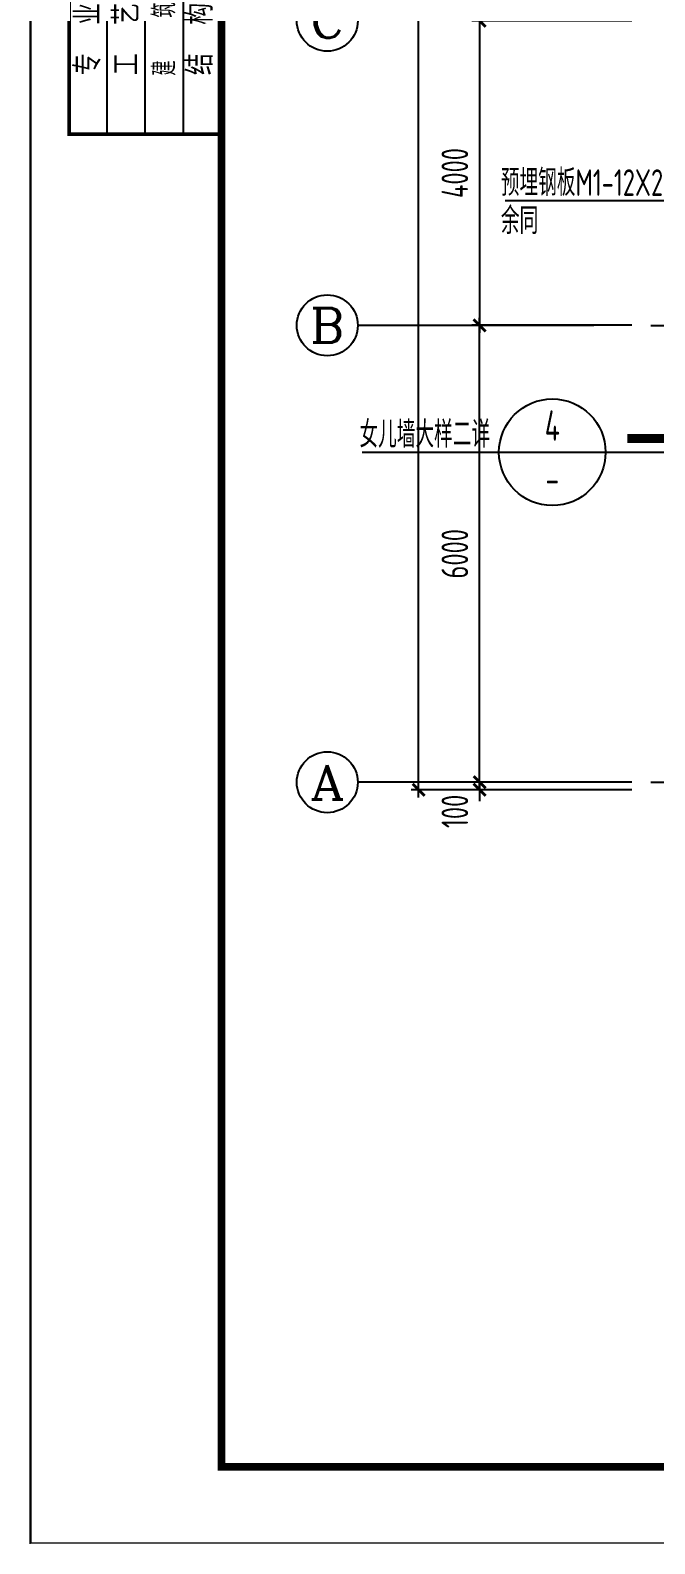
# Model space of a CAD drawing. Extents: x 297659 to 993057, y 192802 to 252212.
# Drawn here: x 804837 to 813037, y 192812 to 212687 of the extents above; entities that cross this region are included whole.
import ezdxf
from ezdxf.enums import TextEntityAlignment as Align

# ---------------------------------------------------------------- set-up
doc = ezdxf.new("R2010")
doc.units = 0
doc.header["$LTSCALE"] = 1000
doc.linetypes.add('DOTE', pattern=[2.42, 2, -0.2, 0.02, -0.2])
doc.layers.get('0').update_dxf_attribs({"linetype": 'CONTINUOUS'})
doc.layers.get('DEFPOINTS').update_dxf_attribs({"linetype": 'CONTINUOUS'})
for name, color, linetype in [('AXIS', 8, 'DOTE'), ('AXIS_DIM', 3, 'CONTINUOUS'), ('AXIS_TEXT', 3, 'CONTINUOUS'), ('FRAME', 3, 'CONTINUOUS'), ('TEXT', 7, 'CONTINUOUS'), ('THIN', 7, 'CONTINUOUS'), ('填充', 8, 'CONTINUOUS')]:
    doc.layers.add(name, color=color, linetype=linetype)
doc.styles.add('_AXIS', font='complex.shx', dxfattribs={"bigfont": 'gbcbig.shx'})
doc.styles.add('COMPLEX', font='COMPLEX')
doc.styles.add('DXFS', font='txt.shx', dxfattribs={"width": 0.7, "bigfont": 'dxfs.shx'})
doc.styles.add('TSSD_Dimension', font='tssdeng.shx', dxfattribs={"width": 0.7, "bigfont": 'hztxt.shx'})
doc.styles.add('TSSD_Num', font='Tssdeng.shx', dxfattribs={"width": 0.7, "bigfont": 'hztxt.shx'})
doc.styles.add('TSSD_Rein', font='tssdeng.shx', dxfattribs={"width": 0.7, "bigfont": 'hztxt.shx'})
doc.dimstyles.new('TSSD_100_100', dxfattribs={"dimtxt": 350, "dimasz": 150, "dimexe": 100, "dimexo": 250, "dimgap": 150, "dimtad": 1, "dimdec": 0, "dimzin": 0, "dimdsep": 46, "dimtxsty": 'TSSD_Dimension', "dimblk": 'ARCHTICK', "dimcen": 0, "dimdle": 100, "dimclrd": 3, "dimclre": 3, "dimclrt": 7, "dimadec": 0, "dimazin": 0, "dimtfac": 1, "dimtdec": 0, "dimtix": 1, "dimtmove": 2, "dimatfit": 3, "dimfxl": 100, "dimtolj": 1, "dimtzin": 0, "dimarcsym": 0})

# ---------------------------------------------------------------- blocks, each defined once
blk = doc.blocks.new('_ARCHTICK')
at = {"color": 0}
blk.add_lwpolyline([(-0.53, -0.53, 0.25, 0.25, 0), (0.53, 0.53, 0.5, 0.5, 0)], format="xyseb", dxfattribs=at)
blk = doc.blocks.new('*D125')
at = {"layer": 'AXIS_DIM', "color": 3, "lineweight": -2}
for p, q in [((810737, 202712), (810737, 208912)), ((812737, 208812), (810637, 208812)), ((812737, 202812), (810637, 202812))]:
    blk.add_line(p, q, dxfattribs=at)
at = {"layer": 'DEFPOINTS', "color": 0}
for p in [(810737, 208812), (812987, 208812), (812987, 202812)]:
    blk.add_point(p, dxfattribs=at)
at = {"layer": 'AXIS_DIM', "color": 3, "lineweight": -2, "xscale": 150, "yscale": 150, "zscale": 150}
for p, rotation in [((810737, 208812), 90), ((810737, 202812), 270)]:
    blk.add_blockref('_ARCHTICK', p, dxfattribs=dict(at, rotation=rotation))
at = {"layer": 'AXIS_DIM', "color": 7, "insert": (810412, 205812), "char_height": 350, "attachment_point": 5, "rotation": 90, "style": 'TSSD_Dimension'}
blk.add_mtext('\\A1;6000', dxfattribs=at)
blk = doc.blocks.new('*D126')
at = {"layer": 'AXIS_DIM', "color": 3, "lineweight": -2}
for p, q in [((810737, 212912), (810737, 208712)), ((812737, 212812), (810637, 212812)), ((812737, 208812), (810637, 208812))]:
    blk.add_line(p, q, dxfattribs=at)
at = {"layer": 'DEFPOINTS', "color": 0}
for p in [(812987, 212812), (810737, 208812), (812987, 208812)]:
    blk.add_point(p, dxfattribs=at)
at = {"layer": 'AXIS_DIM', "color": 3, "lineweight": -2, "xscale": 150, "yscale": 150, "zscale": 150}
for p, rotation in [((810737, 212812), 90), ((810737, 208812), 270)]:
    blk.add_blockref('_ARCHTICK', p, dxfattribs=dict(at, rotation=rotation))
at = {"layer": 'AXIS_DIM', "color": 7, "insert": (810412, 210812), "char_height": 350, "attachment_point": 5, "rotation": 90, "style": 'TSSD_Dimension'}
blk.add_mtext('\\A1;4000', dxfattribs=at)
blk = doc.blocks.new('*D128')
at = {"layer": 'AXIS_DIM', "color": 3, "lineweight": -2}
for p, q in [((809937, 202612), (809937, 230812)), ((812737, 230712), (809837, 230712)), ((812737, 202712), (809837, 202712))]:
    blk.add_line(p, q, dxfattribs=at)
at = {"layer": 'DEFPOINTS', "color": 0}
for p in [(809937, 230712), (812987, 230712), (812987, 202712)]:
    blk.add_point(p, dxfattribs=at)
at = {"layer": 'AXIS_DIM', "color": 3, "lineweight": -2, "xscale": 150, "yscale": 150, "zscale": 150}
for p, rotation in [((809937, 230712), 90), ((809937, 202712), 270)]:
    blk.add_blockref('_ARCHTICK', p, dxfattribs=dict(at, rotation=rotation))
at = {"layer": 'AXIS_DIM', "color": 7, "insert": (809612, 216712), "char_height": 350, "attachment_point": 5, "rotation": 90, "style": 'TSSD_Dimension'}
blk.add_mtext('\\A1;28000', dxfattribs=at)
blk = doc.blocks.new('*D129')
at = {"layer": 'AXIS_DIM', "color": 3, "lineweight": -2}
for p, q in [((810737, 202812), (810737, 202962)), ((812737, 202812), (810637, 202812)), ((810737, 202812), (810737, 202712)), ((812737, 202712), (810637, 202712)), ((810737, 202712), (810737, 202562))]:
    blk.add_line(p, q, dxfattribs=at)
at = {"layer": 'DEFPOINTS', "color": 0}
for p in [(812987, 202812), (810737, 202712), (812987, 202712)]:
    blk.add_point(p, dxfattribs=at)
at = {"layer": 'AXIS_DIM', "color": 3, "lineweight": -2, "xscale": 150, "yscale": 150, "zscale": 150}
for p, rotation in [((810737, 202812), 270), ((810737, 202712), 90)]:
    blk.add_blockref('_ARCHTICK', p, dxfattribs=dict(at, rotation=rotation))
at = {"layer": 'AXIS_DIM', "color": 7, "insert": (810412, 202429), "char_height": 350, "attachment_point": 5, "rotation": 90, "style": 'TSSD_Dimension'}
blk.add_mtext('\\A1;100', dxfattribs=at)
blk = doc.blocks.new('_AXISO')
blk.add_circle((0, 0), 0.5)
at = {"layer": 'AXIS_TEXT', "style": 'COMPLEX', "width": 1.041667}
blk.add_attdef('A', text='', height=0.56, dxfattribs=at).set_placement((-0.25, -0.28), (0.25, -0.28), align=Align.FIT)
blk = doc.blocks.new('A$C2F0C53E4')
at = {"layer": 'FRAME', "lineweight": 18}
blk.add_line((0, 0), (0, 42000), dxfattribs=at)
at = {"layer": 'FRAME'}
for points in [[(10, 42010, 20, 20, 0), (10, 10, 20, 20, 0), (59410, 10, 20, 20, 0), (59410, 42010, 20, 20, 0)], [(2510, 41010, 100, 100, 0), (2510, 1010, 100, 100, 0), (58410, 1010, 100, 100, 0), (58410, 41010, 100, 100, 0)]]:
    blk.add_lwpolyline(points, format="xyseb", close=True, dxfattribs=at)
blk.add_lwpolyline([(2510, 41010, 50, 50, 0), (510, 41010, 50, 50, 0), (510, 18510, 50, 50, 0), (2510, 18510, 50, 50, 0)], format="xyseb", dxfattribs=at)
for points in [[(1010, 18510), (1010, 41010)], [(1510, 18510), (1510, 41010)], [(2010, 18510), (2010, 41010)]]:
    blk.add_lwpolyline(points, dxfattribs=at)
at = {"layer": 'FRAME', "char_height": 300, "attachment_point": 5, "rotation": 90, "style": 'DXFS'}
for s, insert, width in [('{\\f宋体|b0|i0|c134|p2;专\\Ftxt.shx,dxfs.shx|c134;  \\f宋体|b0|i0|c134|p2;业\\P}', (760, 19760), 1203.38), ('{\\f宋体|b0|i0|c134|p2;工\\Ftxt.shx,dxfs.shx|c134;  \\f宋体|b0|i0|c134|p2;艺\\P}', (1260, 19760), 1177.12), ('建   筑', (1760, 19760), 1206), ('{\\f宋体|b0|i0|c134|p2;结\\Ftxt.shx,dxfs.shx|c134;  \\f宋体|b0|i0|c134|p2;构\\P}', (2230, 19760), 1192.88)]:
    blk.add_mtext(s, dxfattribs=dict(at, insert=insert, width=width))
blk = doc.blocks.new('ts_idx')
at = {"color": 0, "linetype": 'ByBlock', "lineweight": -2}
blk.add_line((-0.5, 0), (0.5, 0), dxfattribs=at)
blk.add_circle((0, 0), 0.5, dxfattribs=at)
at = {"color": 0, "linetype": 'ByBlock', "lineweight": -2, "style": 'TSSD_Num', "width": 0.7}
for tag, p in [('1', (0, 0.25)), ('A', (0, -0.25))]:
    blk.add_attdef(tag, text='', height=0.286, dxfattribs=at).set_placement(p, align=Align.MIDDLE_CENTER)

msp = doc.modelspace()

# ---------------------------------------------------------------- linework, layer by layer
at = {"layer": 'AXIS'}
for p, q in [((812986.971, 208811.708), (830286.971, 208811.708)), ((812986.971, 202811.708), (830286.971, 202811.708))]:
    msp.add_line(p, q, dxfattribs=at)
at = {"layer": 'AXIS_TEXT'}
for p, q in [((812236.971, 208811.708), (809137.045, 208811.708)), ((812736.971, 202811.708), (809137.045, 202811.708))]:
    msp.add_line(p, q, dxfattribs=at)
at = {"layer": 'TEXT', "linetype": 'ByBlock'}
msp.add_lwpolyline([(811072.492, 210451.373), (814533.979, 210451.373), (816620.734, 208911.708)], dxfattribs=at)
at = {"layer": 'THIN'}
msp.add_line((809194.067, 207145.493), (813957.418, 207145.493), dxfattribs=at)
at = {"layer": 'THIN', "const_width": 120}
msp.add_lwpolyline([(813957.418, 207325.493), (812677.133, 207325.493)], dxfattribs=at)

# ---------------------------------------------------------------- block references
at = {"layer": 'AXIS_TEXT'}
ref = msp.add_blockref('_AXISO', (808737.045, 212811.708), dxfattribs=dict(at, xscale=800, yscale=800, zscale=800))
ref.add_attrib('A', 'C', dxfattribs={"height": 452.548, "style": '_AXIS', "width": 1.4}).set_placement((808510.771, 212585.434), (808963.319, 212585.434), align=Align.FIT)
ref = msp.add_blockref('_AXISO', (808737.045, 208811.708), dxfattribs=dict(at, xscale=800, yscale=800, zscale=800))
ref.add_attrib('A', 'B', dxfattribs={"height": 452.548, "style": '_AXIS', "width": 1.235294}).set_placement((808510.771, 208585.434), (808963.319, 208585.434), align=Align.FIT)
ref = msp.add_blockref('_AXISO', (808737.045, 202811.708), dxfattribs=dict(at, xscale=800, yscale=800, zscale=800))
ref.add_attrib('A', 'A', dxfattribs={"height": 452.548, "style": '_AXIS', "width": 1.166667}).set_placement((808510.771, 202585.434), (808963.319, 202585.434), align=Align.FIT)
at = {"layer": 'THIN'}
ref = msp.add_blockref('ts_idx', (811691.908, 207145.493), dxfattribs=dict(at, xscale=1400, yscale=1400, zscale=1400))
ref.add_attrib('1', '4', dxfattribs={"height": 400, "style": 'TSSD_Num', "width": 0.7}).set_placement((811691.908, 207495.493), align=Align.MIDDLE_CENTER)
ref.add_attrib('10', '-', dxfattribs={"height": 400, "style": 'TSSD_Num', "width": 0.7}).set_placement((811691.908, 206795.493), align=Align.MIDDLE_CENTER)
at = {"layer": '填充'}
msp.add_blockref('A$C2F0C53E4', (804836.971, 192811.708), dxfattribs=at)

# ---------------------------------------------------------------- texts
at = {"layer": 'TEXT', "linetype": 'ByBlock', "style": 'TSSD_Rein', "width": 0.7}
for s, p in [('预埋钢板M1-12X250*200', (811016.495, 210511.373)), ('余同', (811016.495, 210011.373)), ('女儿墙大样二详', (809160.047, 207205.493))]:
    msp.add_text(s, height=350, dxfattribs=at).set_placement(p)

# ---------------------------------------------------------------- dimensions: what is measured, and where the dimension line sits
at = {"layer": 'AXIS_DIM'}
for p1, p2, distance, picture, middle in [((812986.971, 202711.708), (812986.971, 230711.708), 3049.927, '*D128', (809612.045, 216711.708)), ((812986.971, 212811.708), (812986.971, 208811.708), -2249.927, '*D126', (810412.045, 210811.708)), ((812986.971, 202811.708), (812986.971, 208811.708), 2249.927, '*D125', (810412.045, 205811.708))]:
    dim = msp.add_aligned_dim(p1=p1, p2=p2, distance=distance, dimstyle='TSSD_100_100', dxfattribs=at)
    dim.commit()
    dim.dimension.update_dxf_attribs({"geometry": picture, "text_midpoint": middle})
dim = msp.add_linear_dim(base=(810737.045, 202711.708), p1=(812986.971, 202811.708), p2=(812986.971, 202711.708), angle=90, dimstyle='TSSD_100_100', dxfattribs=at)
dim.commit()
dim.dimension.update_dxf_attribs({"geometry": '*D129', "text_midpoint": (810412.045, 202429.464), "dimtype": 128})

doc.saveas('drawing.dxf')
